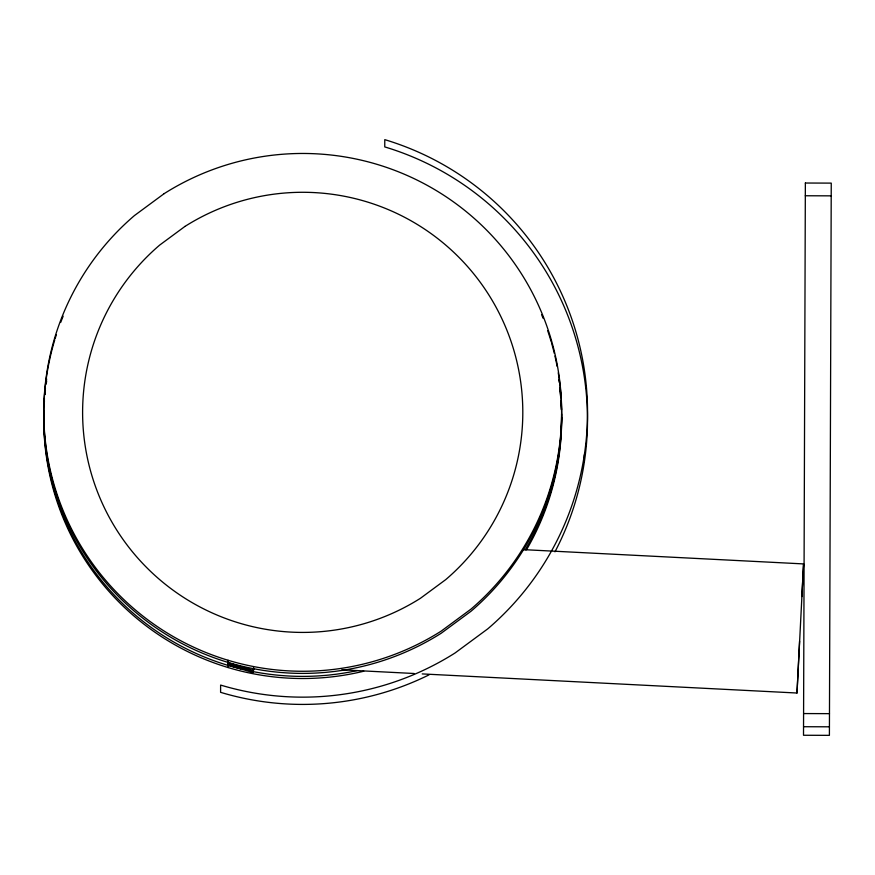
<?xml version="1.0" encoding="UTF-8"?>
<svg xmlns="http://www.w3.org/2000/svg" width="875" height="875" viewBox="0 0 875 875"><rect width="100%" height="100%" fill="white"/><g stroke="black" fill="none" stroke-linecap="round" stroke-linejoin="round"><path stroke-width="1.31" d="M228.058 667.538L228.069 665.405M228.069 665.088L228.08 662.769L252.875 670.228L252.864 672.547L228.069 665.088L228.856 662.484M228.08 662.408L228.08 660.275M584.325 462.044L584.358 454.781M422.22 673.914L796.994 693.022L799.586 641.156M522.834 549.598L803.567 563.916L796.994 693.022M801.861 596.553L803.567 563.916M252.875 670.228L253.652 667.625M252.864 672.547L254.034 668.642M805.317 195.759L831.206 195.847M803.589 713.562L829.478 713.65M803.545 726.72L829.434 726.808M230.748 664.005L228.069 663.863L252.864 671.322M230.748 664.147L228.069 664.016L252.864 671.475M341.819 669.812L414.039 673.498M554.969 551.808A284.823 284.791 0.2 0 0 384.759 146.912L384.781 139.65A284.823 284.791 0.2 0 1 487.78 628.841L455.077 652.969A284.823 284.791 0.2 0 1 220.62 685.07L220.598 692.333A284.823 284.791 0.2 0 0 429.056 674.844M561.608 417.408A258.934 258.902 0.2 0 1 526.488 549.817M363.759 671.212A258.934 258.902 0.2 0 1 43.837 412.617M44.1 406.011A258.934 258.902 0.2 0 1 44.439 400.739M44.997 394.144A258.934 258.902 0.2 0 1 45.423 390.206M46.255 383.666A258.934 258.902 0.2 0 1 46.638 381.052M559.88 389.725A258.934 258.902 0.2 0 1 560.558 396.298M561.072 402.883A258.934 258.902 0.2 0 1 561.411 409.489M561.597 413.952A258.934 258.902 0.2 0 1 525.153 549.959M357.317 670.556A258.934 258.902 0.2 0 1 252.416 671.464M240.8 668.883A258.934 258.902 0.2 0 1 43.848 410.473M44.045 405.202A258.934 258.902 0.2 0 1 44.439 398.595M44.756 394.647A258.934 258.902 0.2 0 1 45.423 388.073M45.905 384.136A258.934 258.902 0.2 0 1 46.638 378.919M558.852 379.761A258.934 258.902 0.2 0 1 559.223 382.364M559.891 387.592A258.934 258.902 0.2 0 1 560.678 395.478M561.083 400.75A258.934 258.902 0.2 0 1 561.509 409.992M558.261 372.859A258.934 258.902 0.2 0 1 470.947 611.297L441.219 633.227A258.934 258.902 0.2 0 1 54.742 339.883M55.125 338.625A258.934 258.902 0.2 0 1 56.317 334.852M60.703 322.394A258.934 258.902 0.2 0 1 63.131 316.236M541.57 314.573A258.934 258.902 0.2 0 1 543.069 318.237M547.673 330.641A258.934 258.902 0.2 0 1 551.261 341.961M551.622 343.23A258.934 258.902 0.2 0 1 554.323 353.423M554.936 355.994A258.934 258.902 0.2 0 1 557.113 366.352M805.361 183.028L803.512 735.263L829.402 735.35L831.25 183.116L805.361 183.028M164.183 193.627L134.455 215.556A258.934 258.902 0.2 0 0 94.38 566.114A258.934 258.902 0.2 0 0 441.23 631.094L470.947 609.153A258.934 258.902 0.2 0 0 511.033 258.606A258.934 258.902 0.2 0 0 164.183 193.627M184.953 226.428L159.688 245.077A220.095 220.062 0.2 0 0 125.628 543.047A220.095 220.062 0.2 0 0 420.448 598.281L445.714 579.633A220.095 220.062 0.2 0 0 479.784 281.662A220.095 220.062 0.2 0 0 184.953 226.428"/></g></svg>
